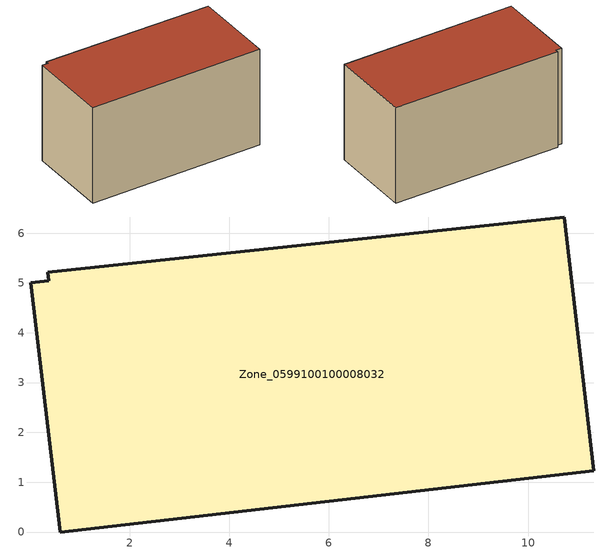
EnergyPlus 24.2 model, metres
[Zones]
Zone_0599100100008032
 floor ground (C_G): 11.31,1.23 0.61,0 0.02,5.01 0.37,5.04 0.36,5.22 10.73,6.33 z0
 wall outside (C_F): 11.31,1.23 10.73,6.33 0.36,5.22 0.37,5.04 0.02,5.01 0.61,0 11.31,1.23 z0:6.19
 roof outside (C_R): 0.61,0 11.31,1.23 10.73,6.33 0.36,5.22 0.37,5.04 0.02,5.01 z6.19
[BUILDING]
Pand.0599100100008032: North Axis=0; Terrain=City; Loads Convergence Tolerance Value=0.04; Temperature Convergence Tolerance Value=0.4; Solar Distribution=FullExterior; Maximum Number of Warmup Days=25; Minimum Number of Warmup Days=1
[Site:Location]
Rotterdam.The.Hague.AP_ZH_NLD Design_Conditions: Latitude=51.96; Longitude=4.45; Time Zone=1; Elevation=-4.5
[SITE:GROUNDTEMPERATURE:BUILDINGSURFACE]
18, 18, 18, 18, 18, 18, 18, 18, 18, 18, 18, 18
[MATERIAL] Thermal Absorptance=0.9; Solar Absorptance=0.7; Visible Absorptance=0.7
Name | Roughness | Thickness | Conductivity | Density | Specific Heat
G.TC.2015-2018 | MediumSmooth | 0.15 | 0.0428571 | 540 | 1210
F.TC.2015-2018 | Rough | 0.3 | 0.0666667 | 1920 | 840
R.TC.2015-2018 | MediumRough | 0.2 | 0.0333333 | 1500 | 1000
[CONSTRUCTION]
C_G: G.TC.2015-2018
C_F: F.TC.2015-2018
C_R: R.TC.2015-2018
[ZONE]
Zone_0599100100008032: Type=1; Multiplier=1; Ceiling Height=Autocalculate; Volume=Autocalculate; Floor Area=autocalculate; Part of Total Floor Area=Yes
[ZONEINFILTRATION:DESIGNFLOWRATE]
Infil_Zone_0599100100008032: Zone or ZoneList or Space or SpaceList=Zone_0599100100008032; Schedule=AlwaysOn; Design Flow Rate Calculation Method=Flow/Area; Flow Rate per Floor Area=0.0015; Constant Term Coefficient=1; Temperature Term Coefficient=0; Velocity Term Coefficient=0; Velocity Squared Term Coefficient=0
[HVACTEMPLATE:ZONE:IDEALLOADSAIRSYSTEM]
Zone_0599100100008032: Maximum Heating Supply Air Temperature=50; Minimum Cooling Supply Air Temperature=13; Maximum Heating Supply Air Humidity Ratio=0.0156; Minimum Cooling Supply Air Humidity Ratio=0.0077; Heating Limit=NoLimit; Cooling Limit=NoLimit; Dehumidification Control Type=ConstantSensibleHeatRatio; Cooling Sensible Heat Ratio=0.7; Dehumidification Setpoint=60; Humidification Control Type=None; Humidification Setpoint=30; Outdoor Air Method=None; Outdoor Air Flow Rate per Person=0.00944; Outdoor Air Flow Rate per Zone Floor Area=0; Outdoor Air Flow Rate per Zone=0; Demand Controlled Ventilation Type=None; Outdoor Air Economizer Type=NoEconomizer; Heat Recovery Type=None; Sensible Heat Recovery Effectiveness=0.7; Latent Heat Recovery Effectiveness=0.65
[ZONECONTROL:THERMOSTAT]
ThermostatControl_Zone_0599100100008032: Zone or ZoneList=Zone_0599100100008032; Control Type Schedule=DualSetpointControlType; Control 1=Thermostat_Zone_0599100100008032; Temperature Difference Between Cutout And Setpoint=0
[THERMOSTATSETPOINT:DUALSETPOINT]
Thermostat_Zone_0599100100008032: Heating Setpoint Temperature Schedule=HeatingSetpoint_Zone_0599100100008032; Cooling Setpoint Temperature Schedule=CoolingSetpoint_Zone_0599100100008032
[SCHEDULE:COMPACT]
HeatingSetpoint_Zone_0599100100008032: Through: 12/31, For: AllDays, Until: 24:00, 21
CoolingSetpoint_Zone_0599100100008032: Through: 12/31, For: AllDays, Until: 24:00, 24
DualSetpointControlType: Through: 12/31, For: AllDays, Until: 24:00, 4
AlwaysOn: Through: 12/31, For: AllDays, Until: 24:00, 1
